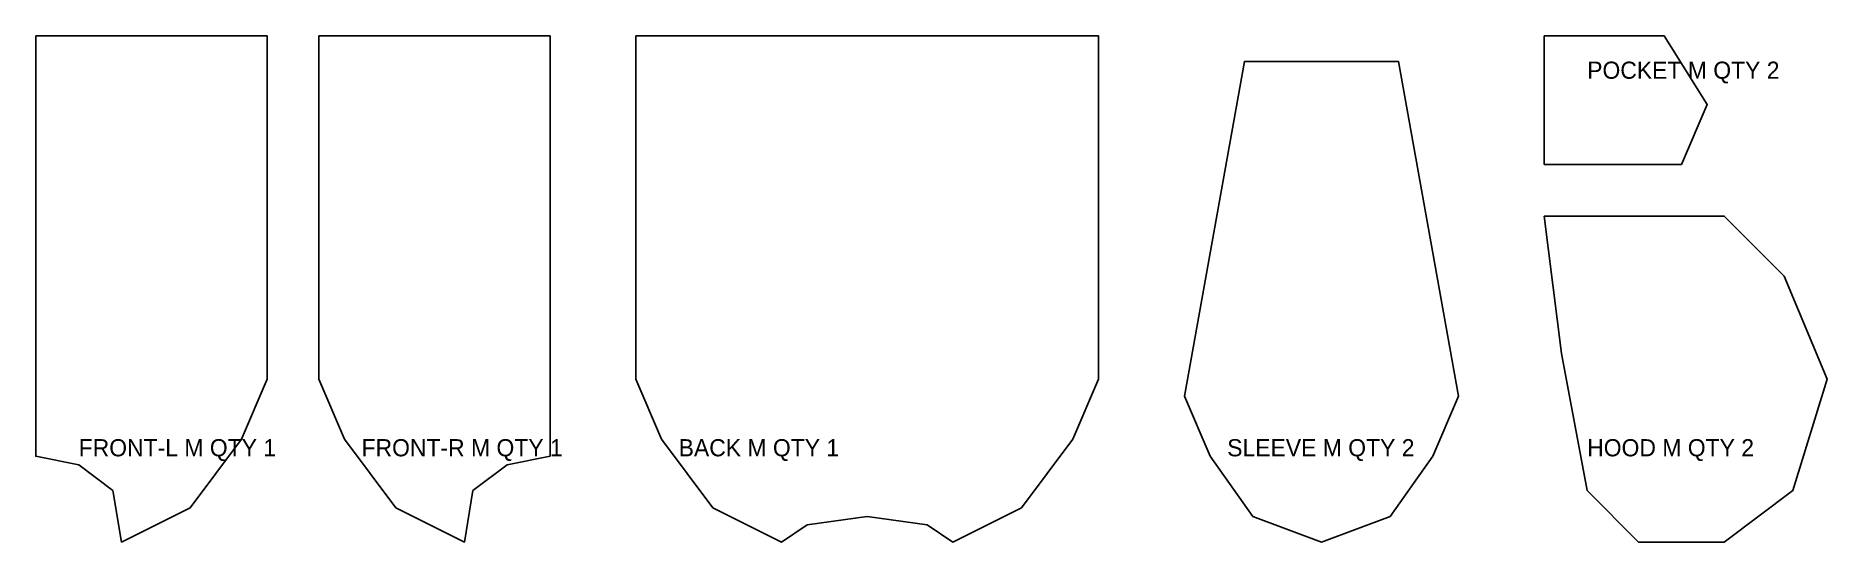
# Model space of a CAD drawing. Header units: centimetres. Extents: x 0 to 209, y 0 to 59.
import ezdxf

# ---------------------------------------------------------------- set-up
doc = ezdxf.new("R2010")
doc.units = ezdxf.units.CM

msp = doc.modelspace()

# ---------------------------------------------------------------- linework, layer by layer
at = {"layer": 'BACK'}
msp.add_lwpolyline([(70, 59), (70, 19), (73, 12), (79, 4), (87, 0), (90, 2), (97, 3), (104, 2), (107, 0), (115, 4), (121, 12), (124, 19), (124, 59)], close=True, dxfattribs=at)
at = {"layer": 'FRONT-L'}
msp.add_lwpolyline([(0, 59), (0, 10), (5, 9), (9, 6), (10, 0), (18, 4), (24, 12), (27, 19), (27, 59)], close=True, dxfattribs=at)
at = {"layer": 'FRONT-R'}
msp.add_lwpolyline([(33, 59), (33, 19), (36, 12), (42, 4), (50, 0), (51, 6), (55, 9), (60, 10), (60, 59)], close=True, dxfattribs=at)
at = {"layer": 'HOOD'}
msp.add_lwpolyline([(176, 38), (178, 22), (181, 6), (187, 0), (197, 0), (205, 6), (209, 19), (204, 31), (197, 38)], close=True, dxfattribs=at)
at = {"layer": 'POCKET'}
msp.add_lwpolyline([(176, 44), (192, 44), (195, 51), (190, 59), (176, 59)], close=True, dxfattribs=at)
at = {"layer": 'SLEEVE'}
msp.add_lwpolyline([(134, 17), (137, 10), (142, 3), (150, 0), (158, 3), (163, 10), (166, 17), (159, 56), (141, 56)], close=True, dxfattribs=at)

# ---------------------------------------------------------------- texts
at = {"layer": 'BACK'}
msp.add_text('BACK M QTY 1', height=2, dxfattribs=at).set_placement((75, 10))
at = {"layer": 'FRONT-L'}
msp.add_text('FRONT-L M QTY 1', height=2, dxfattribs=at).set_placement((5, 10))
at = {"layer": 'FRONT-R'}
msp.add_text('FRONT-R M QTY 1', height=2, dxfattribs=at).set_placement((38, 10))
at = {"layer": 'HOOD'}
msp.add_text('HOOD M QTY 2', height=2, dxfattribs=at).set_placement((181, 10))
at = {"layer": 'POCKET'}
msp.add_text('POCKET M QTY 2', height=2, dxfattribs=at).set_placement((181, 54))
at = {"layer": 'SLEEVE'}
msp.add_text('SLEEVE M QTY 2', height=2, dxfattribs=at).set_placement((139, 10))

doc.saveas('drawing.dxf')
